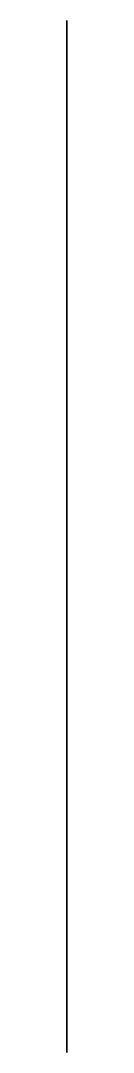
# Model space of a CAD drawing. Extents: x 0 to 0, y 1.45 to 2.92.
import ezdxf

# ---------------------------------------------------------------- set-up
doc = ezdxf.new("R2010")
doc.units = 0
doc.layers.add('BAY_DOORS', color=5, linetype='CONTINUOUS')

msp = doc.modelspace()

# ---------------------------------------------------------------- linework, layer by layer
at = {"layer": 'BAY_DOORS'}
for points in [[(0, 1.45), (0, 2.92), (0, 2.92, -0.72), (0, 1.45, -0.72)], [(0, 1.45, -0.72), (0, 2.92, -0.72), (0, 2.92), (0, 1.45)]]:
    msp.add_3dface(points, dxfattribs=at)

doc.saveas('drawing.dxf')
